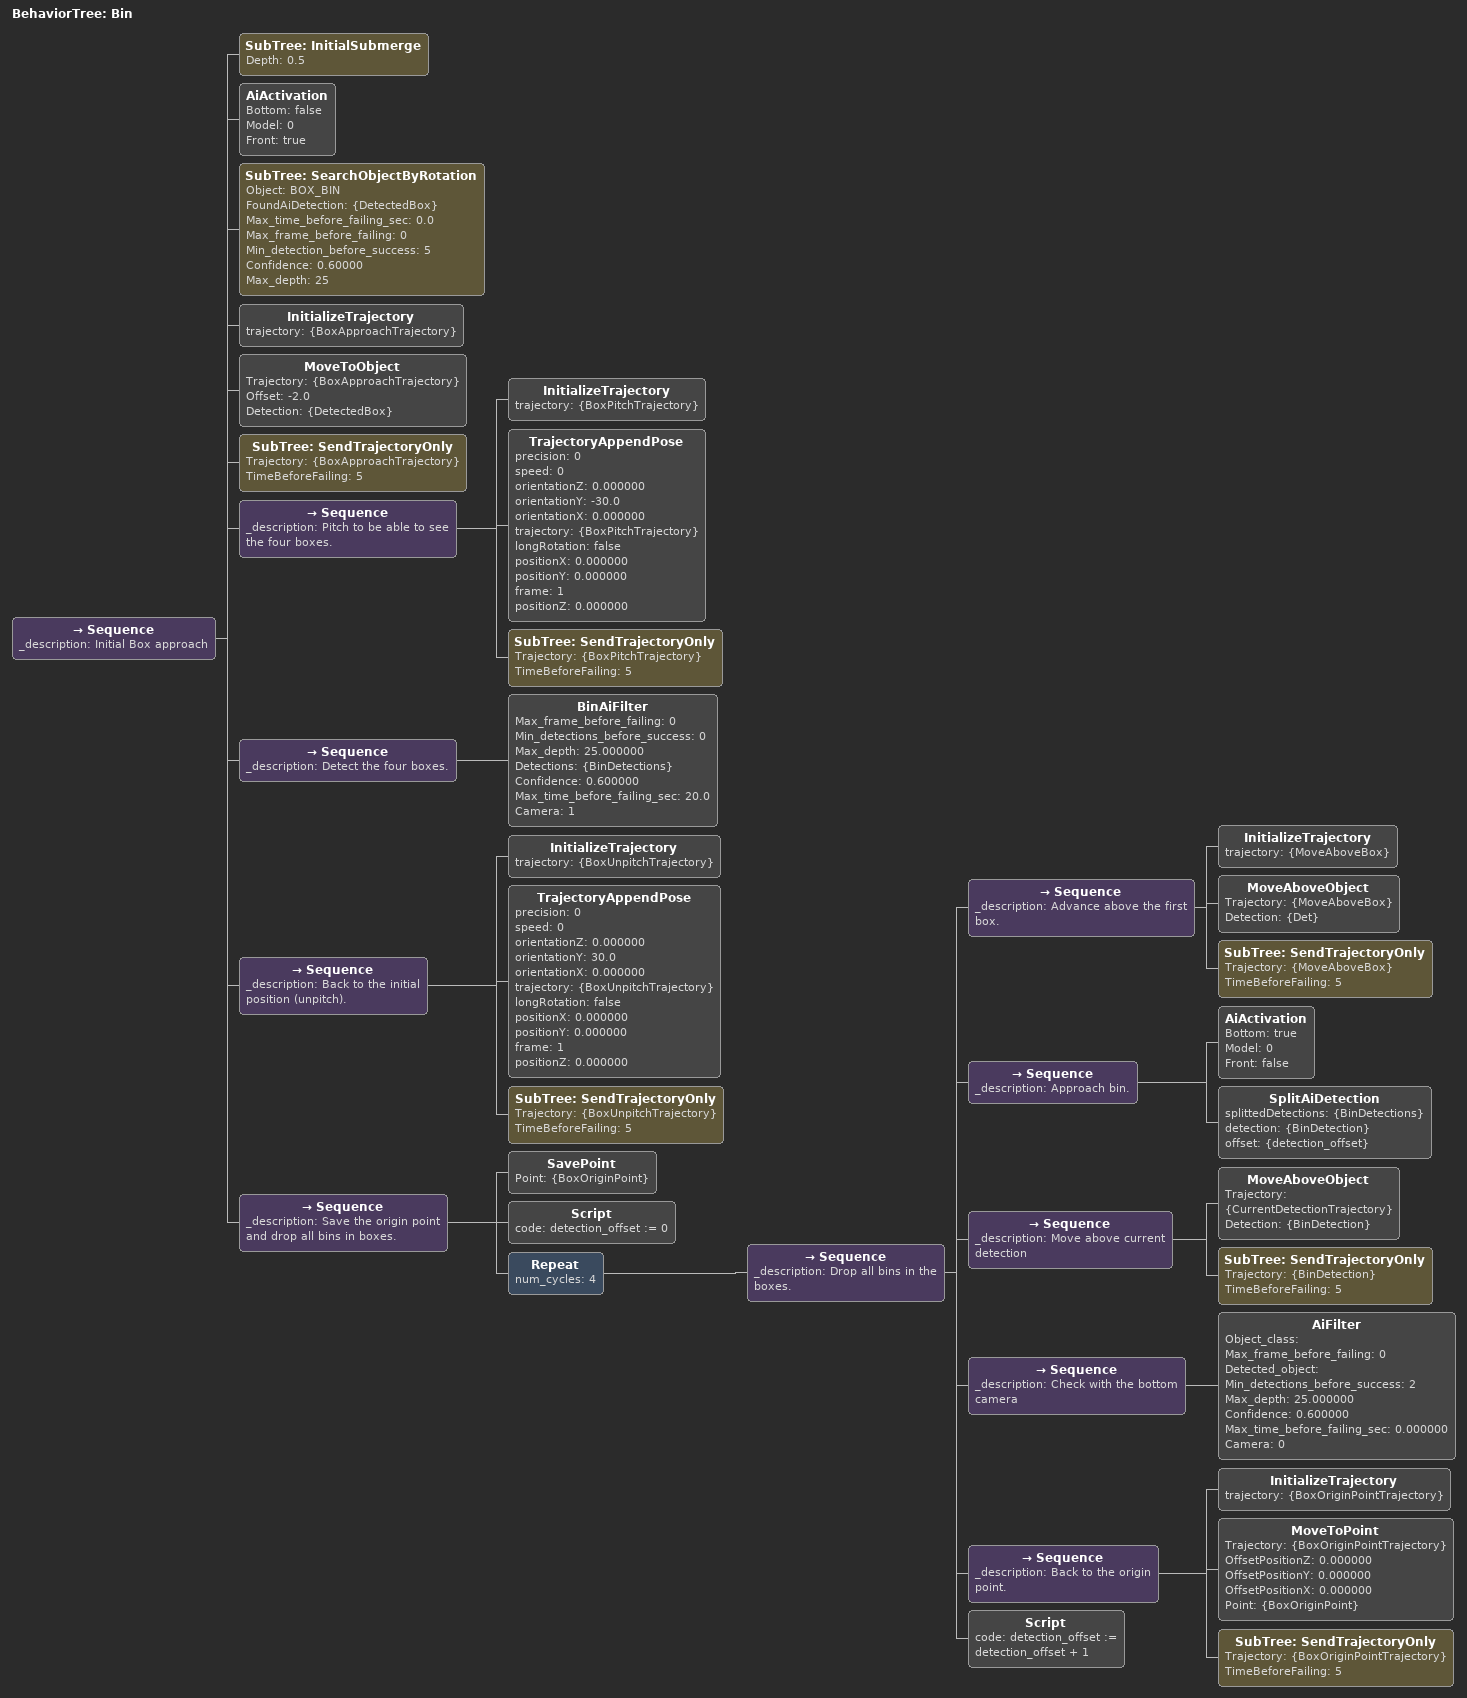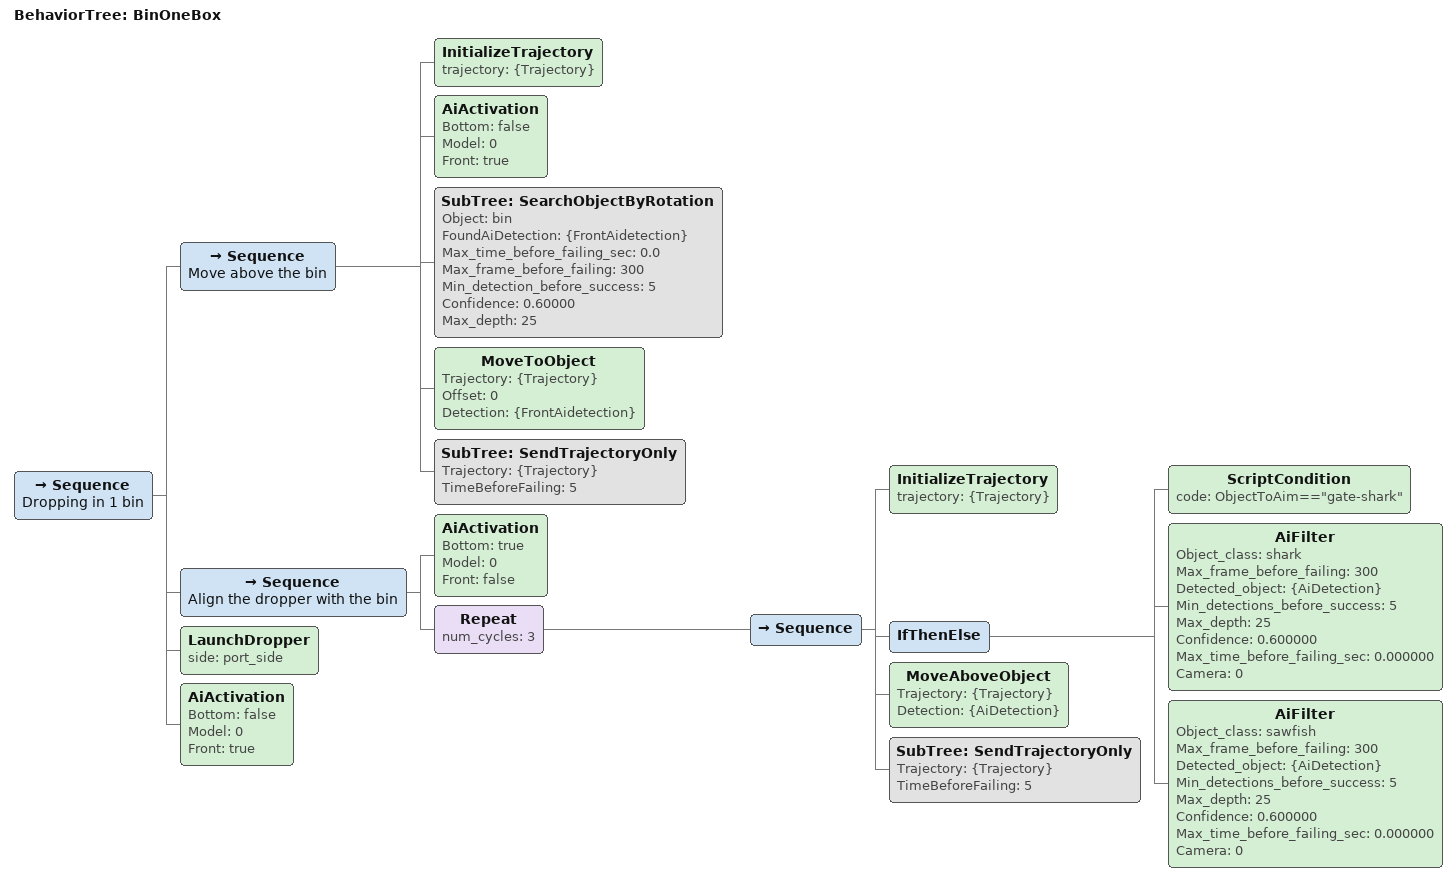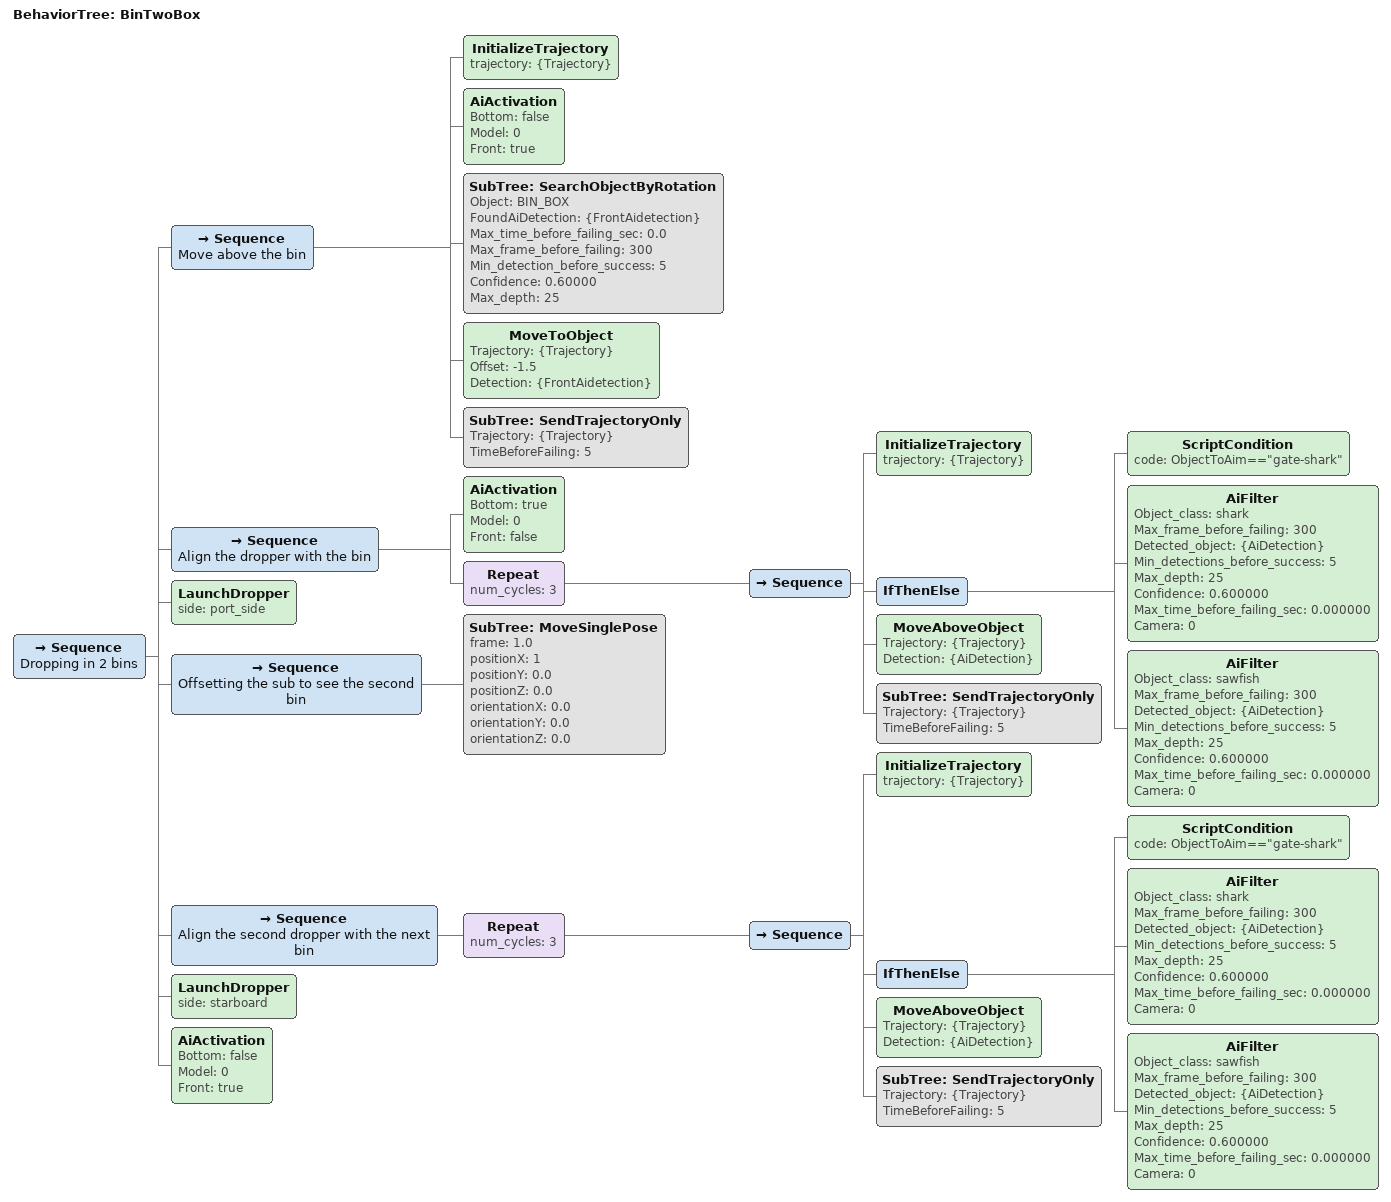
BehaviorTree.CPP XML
<?xml version="1.0" encoding="UTF-8"?>
<root BTCPP_format="4">
  <BehaviorTree ID="Bin">
    <Sequence _description="Initial Box approach">
      <SubTree ID="InitialSubmerge"
               Depth="0.5"/>
      <AiActivation Bottom="false"
                    Model="0"
                    Front="true"/>
      <SubTree ID="SearchObjectByRotation"
               Object="BOX_BIN"
               FoundAiDetection="{DetectedBox}"
               Max_time_before_failing_sec="0.0"
               Max_frame_before_failing="0"
               Min_detection_before_success="5"
               Confidence="0.60000"
               Max_depth="25"/>
      <InitializeTrajectory trajectory="{BoxApproachTrajectory}"/>
      <MoveToObject Trajectory="{BoxApproachTrajectory}"
                    Offset="-2.0"
                    Detection="{DetectedBox}"/>
      <SubTree ID="SendTrajectoryOnly"
               Trajectory="{BoxApproachTrajectory}"
               TimeBeforeFailing="5"/>
      <Sequence _description="Pitch to be able to see the four boxes.">
        <InitializeTrajectory trajectory="{BoxPitchTrajectory}"/>
        <TrajectoryAppendPose precision="0"
                              speed="0"
                              orientationZ="0.000000"
                              orientationY="-30.0"
                              orientationX="0.000000"
                              trajectory="{BoxPitchTrajectory}"
                              longRotation="false"
                              positionX="0.000000"
                              positionY="0.000000"
                              frame="1"
                              positionZ="0.000000"/>
        <SubTree ID="SendTrajectoryOnly"
                 Trajectory="{BoxPitchTrajectory}"
                 TimeBeforeFailing="5"/>
      </Sequence>
      <Sequence _description="Detect the four boxes.">
        <BinAiFilter Max_frame_before_failing="0"
                     Min_detections_before_success="0"
                     Max_depth="25.000000"
                     Detections="{BinDetections}"
                     Confidence="0.600000"
                     Max_time_before_failing_sec="20.0"
                     Camera="1"/>
      </Sequence>
      <Sequence _description="Back to the initial position (unpitch).">
        <InitializeTrajectory trajectory="{BoxUnpitchTrajectory}"/>
        <TrajectoryAppendPose precision="0"
                              speed="0"
                              orientationZ="0.000000"
                              orientationY="30.0"
                              orientationX="0.000000"
                              trajectory="{BoxUnpitchTrajectory}"
                              longRotation="false"
                              positionX="0.000000"
                              positionY="0.000000"
                              frame="1"
                              positionZ="0.000000"/>
        <SubTree ID="SendTrajectoryOnly"
                 Trajectory="{BoxUnpitchTrajectory}"
                 TimeBeforeFailing="5"/>
      </Sequence>
      <Sequence _description="Save the origin point and drop all bins in boxes.">
        <SavePoint Point="{BoxOriginPoint}"/>
        <Script code="detection_offset := 0"/>
        <Repeat num_cycles="4">
          <Sequence _description="Drop all bins in the boxes.">
            <Sequence _description="Advance above the first box.">
              <InitializeTrajectory trajectory="{MoveAboveBox}"/>
              <MoveAboveObject Trajectory="{MoveAboveBox}"
                               Detection="{Det}"/>
              <SubTree ID="SendTrajectoryOnly"
                       Trajectory="{MoveAboveBox}"
                       TimeBeforeFailing="5"/>
            </Sequence>
            <Sequence _description="Approach bin.">
              <AiActivation Bottom="true"
                            Model="0"
                            Front="false"/>
              <SplitAiDetection splittedDetections="{BinDetections}"
                                detection="{BinDetection}"
                                offset="{detection_offset}"/>
            </Sequence>
            <Sequence _description="Move above current detection">
              <MoveAboveObject Trajectory="{CurrentDetectionTrajectory}"
                               Detection="{BinDetection}"/>
              <SubTree ID="SendTrajectoryOnly"
                       Trajectory="{BinDetection}"
                       TimeBeforeFailing="5"/>
            </Sequence>
            <Sequence _description="Check with the bottom camera">
              <AiFilter Object_class=""
                        Max_frame_before_failing="0"
                        Detected_object=""
                        Min_detections_before_success="2"
                        Max_depth="25.000000"
                        Confidence="0.600000"
                        Max_time_before_failing_sec="0.000000"
                        Camera="0"/>
            </Sequence>
            <Sequence _description="Back to the origin point.">
              <InitializeTrajectory trajectory="{BoxOriginPointTrajectory}"/>
              <MoveToPoint Trajectory="{BoxOriginPointTrajectory}"
                           OffsetPositionZ="0.000000"
                           OffsetPositionY="0.000000"
                           OffsetPositionX="0.000000"
                           Point="{BoxOriginPoint}"/>
              <SubTree ID="SendTrajectoryOnly"
                       Trajectory="{BoxOriginPointTrajectory}"
                       TimeBeforeFailing="5"/>
            </Sequence>
            <Script code="detection_offset := detection_offset + 1"/>
          </Sequence>
        </Repeat>
      </Sequence>
    </Sequence>
  </BehaviorTree>

  <BehaviorTree ID="BinOneBox">
    <Sequence name="Dropping in 1 bin">
      <Sequence name="Move above the bin">
        <InitializeTrajectory trajectory="{Trajectory}"/>
        <AiActivation Bottom="false"
                      Model="0"
                      Front="true"/>
        <SubTree ID="SearchObjectByRotation"
                 Object="bin"
                 FoundAiDetection="{FrontAidetection}"
                 Max_time_before_failing_sec="0.0"
                 Max_frame_before_failing="300"
                 Min_detection_before_success="5"
                 Confidence="0.60000"
                 Max_depth="25"/>
        <MoveToObject Trajectory="{Trajectory}"
                      Offset="0"
                      Detection="{FrontAidetection}"/>
        <SubTree ID="SendTrajectoryOnly"
                 Trajectory="{Trajectory}"
                 TimeBeforeFailing="5"/>
      </Sequence>
      <Sequence name="Align the dropper with the bin">
        <AiActivation Bottom="true"
                      Model="0"
                      Front="false"/>
        <Repeat num_cycles="3">
          <Sequence>
            <InitializeTrajectory trajectory="{Trajectory}"/>
            <IfThenElse>
              <ScriptCondition code="ObjectToAim==&quot;gate-shark&quot;"/>
              <AiFilter Object_class="shark"
                        Max_frame_before_failing="300"
                        Detected_object="{AiDetection}"
                        Min_detections_before_success="5"
                        Max_depth="25"
                        Confidence="0.600000"
                        Max_time_before_failing_sec="0.000000"
                        Camera="0"/>
              <AiFilter Object_class="sawfish"
                        Max_frame_before_failing="300"
                        Detected_object="{AiDetection}"
                        Min_detections_before_success="5"
                        Max_depth="25"
                        Confidence="0.600000"
                        Max_time_before_failing_sec="0.000000"
                        Camera="0"/>
            </IfThenElse>
            <MoveAboveObject Trajectory="{Trajectory}"
                             Detection="{AiDetection}"/>
            <SubTree ID="SendTrajectoryOnly"
                     Trajectory="{Trajectory}"
                     TimeBeforeFailing="5"/>
          </Sequence>
        </Repeat>
      </Sequence>
      <LaunchDropper side="port_side"/>
      <AiActivation Bottom="false"
                    Model="0"
                    Front="true"/>
    </Sequence>
  </BehaviorTree>

  <BehaviorTree ID="BinTwoBox">
    <Sequence name="Dropping in 2 bins">
      <Sequence name="Move above the bin">
        <InitializeTrajectory trajectory="{Trajectory}"/>
        <AiActivation Bottom="false"
                      Model="0"
                      Front="true"/>
        <SubTree ID="SearchObjectByRotation"
                 Object="BIN_BOX"
                 FoundAiDetection="{FrontAidetection}"
                 Max_time_before_failing_sec="0.0"
                 Max_frame_before_failing="300"
                 Min_detection_before_success="5"
                 Confidence="0.60000"
                 Max_depth="25"/>
        <MoveToObject Trajectory="{Trajectory}"
                      Offset="-1.5"
                      Detection="{FrontAidetection}"/>
        <SubTree ID="SendTrajectoryOnly"
                 Trajectory="{Trajectory}"
                 TimeBeforeFailing="5"/>
      </Sequence>
      <Sequence name="Align the dropper with the bin">
        <AiActivation Bottom="true"
                      Model="0"
                      Front="false"/>
        <Repeat num_cycles="3">
          <Sequence>
            <InitializeTrajectory trajectory="{Trajectory}"/>
            <IfThenElse>
              <ScriptCondition code="ObjectToAim==&quot;gate-shark&quot;"/>
              <AiFilter Object_class="shark"
                        Max_frame_before_failing="300"
                        Detected_object="{AiDetection}"
                        Min_detections_before_success="5"
                        Max_depth="25"
                        Confidence="0.600000"
                        Max_time_before_failing_sec="0.000000"
                        Camera="0"/>
              <AiFilter Object_class="sawfish"
                        Max_frame_before_failing="300"
                        Detected_object="{AiDetection}"
                        Min_detections_before_success="5"
                        Max_depth="25"
                        Confidence="0.600000"
                        Max_time_before_failing_sec="0.000000"
                        Camera="0"/>
            </IfThenElse>
            <MoveAboveObject Trajectory="{Trajectory}"
                             Detection="{AiDetection}"/>
            <SubTree ID="SendTrajectoryOnly"
                     Trajectory="{Trajectory}"
                     TimeBeforeFailing="5"/>
          </Sequence>
        </Repeat>
      </Sequence>
      <LaunchDropper side="port_side"/>
      <Sequence name="Offsetting the sub to see the second bin">
        <SubTree ID="MoveSinglePose"
                 frame="1.0"
                 positionX="1"
                 positionY="0.0"
                 positionZ="0.0"
                 orientationX="0.0"
                 orientationY="0.0"
                 orientationZ="0.0"/>
      </Sequence>
      <Sequence name="Align the second dropper with the next bin">
        <Repeat num_cycles="3">
          <Sequence>
            <InitializeTrajectory trajectory="{Trajectory}"/>
            <IfThenElse>
              <ScriptCondition code="ObjectToAim==&quot;gate-shark&quot;"/>
              <AiFilter Object_class="shark"
                        Max_frame_before_failing="300"
                        Detected_object="{AiDetection}"
                        Min_detections_before_success="5"
                        Max_depth="25"
                        Confidence="0.600000"
                        Max_time_before_failing_sec="0.000000"
                        Camera="0"/>
              <AiFilter Object_class="sawfish"
                        Max_frame_before_failing="300"
                        Detected_object="{AiDetection}"
                        Min_detections_before_success="5"
                        Max_depth="25"
                        Confidence="0.600000"
                        Max_time_before_failing_sec="0.000000"
                        Camera="0"/>
            </IfThenElse>
            <MoveAboveObject Trajectory="{Trajectory}"
                             Detection="{AiDetection}"/>
            <SubTree ID="SendTrajectoryOnly"
                     Trajectory="{Trajectory}"
                     TimeBeforeFailing="5"/>
          </Sequence>
        </Repeat>
      </Sequence>
      <LaunchDropper side="starboard"/>
      <AiActivation Bottom="false"
                    Model="0"
                    Front="true"/>
    </Sequence>
  </BehaviorTree>

</root>
